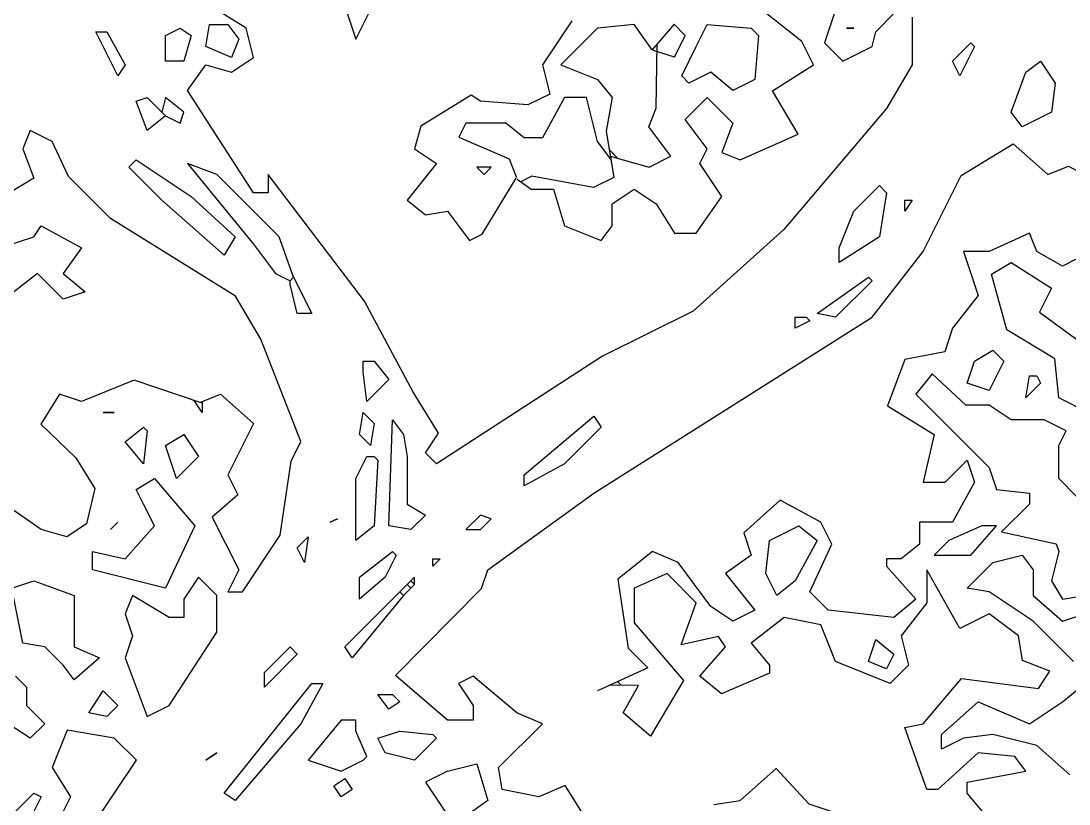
# Model space of a CAD drawing. Header units: millimetres. Extents: x 1211.91 to 1219.54, y 1029.16 to 1038.08.
# Drawn here: x 1215.802 to 1216.558, y 1035.354 to 1035.919 of the extents above; entities that cross this region are included whole.
import ezdxf

# ---------------------------------------------------------------- set-up
doc = ezdxf.new("R2010")
doc.units = ezdxf.units.MM
doc.header["$MEASUREMENT"] = 0
for name, color, linetype in [('Hojas01', 94, 'CONTINUOUS'), ('Hojas02', 62, 'CONTINUOUS'), ('Tronco', 34, 'CONTINUOUS')]:
    doc.layers.add(name, color=color, linetype=linetype)

msp = doc.modelspace()

# ---------------------------------------------------------------- linework, layer by layer
at = {"layer": 'Hojas01', "linetype": 'Continuous'}
for p, q in [((1216.36515, 1035.90391), (1216.31143, 1035.94668)), ((1215.9644, 1035.91354), (1215.92216, 1035.93994)), ((1216.03568, 1035.92938), (1216.0436, 1035.90562)), ((1216.0436, 1035.90562), (1216.0568, 1035.93202)), ((1216.38944, 1035.92674), (1216.38152, 1035.90298)), ((1216.41848, 1035.9109), (1216.43168, 1035.9241)), ((1215.96968, 1035.89242), (1215.9644, 1035.91354)), ((1216.19936, 1035.91882), (1216.17824, 1035.88714)), ((1216.21784, 1035.91354), (1216.19144, 1035.88714)), ((1216.24424, 1035.91618), (1216.21784, 1035.91354)), ((1216.25718, 1035.89797), (1216.24424, 1035.91618)), ((1216.27315, 1035.91632), (1216.25705, 1035.8977)), ((1216.2812, 1035.90826), (1216.27315, 1035.91632)), ((1216.27341, 1035.89256), (1216.2812, 1035.90826)), ((1216.41584, 1035.90034), (1216.41848, 1035.9109)), ((1216.27341, 1035.89256), (1216.25757, 1035.89757)), ((1216.26021, 1035.85573), (1216.26087, 1035.90219)), ((1216.3736, 1035.88714), (1216.36515, 1035.90391)), ((1216.38152, 1035.90298), (1216.39472, 1035.88978)), ((1216.39472, 1035.88978), (1216.41584, 1035.90034)), ((1215.95384, 1035.88186), (1215.96968, 1035.89242)), ((1215.92216, 1035.86866), (1215.93536, 1035.88714)), ((1215.93536, 1035.88714), (1215.95384, 1035.88186)), ((1216.17824, 1035.88714), (1216.18352, 1035.86602)), ((1216.19144, 1035.88714), (1216.21784, 1035.87658)), ((1216.34417, 1035.8684), (1216.3736, 1035.88714)), ((1216.21784, 1035.87658), (1216.2284, 1035.86338)), ((1216.36265, 1035.83712), (1216.34417, 1035.8684)), ((1216.12676, 1035.8651), (1216.09046, 1035.84279)), ((1216.13336, 1035.86074), (1216.12676, 1035.8651)), ((1216.16768, 1035.8581), (1216.13336, 1035.86074)), ((1216.18352, 1035.86602), (1216.16768, 1035.8581)), ((1216.19408, 1035.86338), (1216.17824, 1035.83434)), ((1216.20992, 1035.86338), (1216.19408, 1035.86338)), ((1216.21784, 1035.8317), (1216.20992, 1035.86338)), ((1216.2284, 1035.86338), (1216.22405, 1035.83923)), ((1216.2812, 1035.84754), (1216.29704, 1035.86338)), ((1216.29704, 1035.86338), (1216.31552, 1035.8449)), ((1216.2548, 1035.84226), (1216.26021, 1035.85573)), ((1216.1228, 1035.8449), (1216.11792, 1035.835)), ((1216.15184, 1035.8449), (1216.1228, 1035.8449)), ((1216.16504, 1035.83434), (1216.15184, 1035.8449)), ((1216.29704, 1035.82642), (1216.2812, 1035.84754)), ((1216.31552, 1035.8449), (1216.3076, 1035.82378)), ((1215.80864, 1035.83962), (1215.80336, 1035.82642)), ((1215.82448, 1035.8317), (1215.80864, 1035.83962)), ((1216.09046, 1035.84279), (1216.08584, 1035.82642)), ((1216.22405, 1035.83923), (1216.22959, 1035.80583)), ((1216.27064, 1035.82114), (1216.2548, 1035.84226)), ((1216.32067, 1035.8185), (1216.36265, 1035.83712)), ((1216.11792, 1035.835), (1216.15422, 1035.8193)), ((1216.17824, 1035.83434), (1216.16504, 1035.83434)), ((1216.22735, 1035.81903), (1216.21784, 1035.8317)), ((1216.51761, 1035.83012), (1216.54256, 1035.80794)), ((1215.80336, 1035.82642), (1215.81128, 1035.8053)), ((1216.08584, 1035.82642), (1216.10168, 1035.81586)), ((1216.23263, 1035.81956), (1216.22616, 1035.82603)), ((1216.29176, 1035.81586), (1216.29704, 1035.82642)), ((1216.3076, 1035.82378), (1216.32067, 1035.8185)), ((1216.10168, 1035.81586), (1216.08056, 1035.78946)), ((1216.15422, 1035.8193), (1216.1595, 1035.80583)), ((1216.22708, 1035.82114), (1216.25507, 1035.81336)), ((1216.25507, 1035.81336), (1216.27064, 1035.82114)), ((1216.3076, 1035.7921), (1216.29176, 1035.81586)), ((1216.17059, 1035.80676), (1216.16267, 1035.8028)), ((1216.21507, 1035.79857), (1216.17059, 1035.80676)), ((1216.54256, 1035.80794), (1216.55748, 1035.81388)), ((1216.55748, 1035.81388), (1216.58243, 1035.80082)), ((1215.81128, 1035.8053), (1215.74528, 1035.7657)), ((1216.13468, 1035.76504), (1216.15923, 1035.8053)), ((1216.16003, 1035.80464), (1216.17006, 1035.79738)), ((1216.22959, 1035.80583), (1216.21507, 1035.79857)), ((1216.17006, 1035.79738), (1216.18616, 1035.79738)), ((1216.18616, 1035.79738), (1216.19408, 1035.77098)), ((1216.2284, 1035.78682), (1216.24424, 1035.79738)), ((1216.24424, 1035.79738), (1216.26008, 1035.78682)), ((1216.28912, 1035.7657), (1216.3076, 1035.7921)), ((1216.08056, 1035.78946), (1216.09376, 1035.7789)), ((1216.2284, 1035.77098), (1216.2284, 1035.78682)), ((1216.26008, 1035.78682), (1216.27328, 1035.7657)), ((1216.09376, 1035.7789), (1216.1096, 1035.78154)), ((1216.1096, 1035.78154), (1216.12544, 1035.76042)), ((1215.81128, 1035.76306), (1215.81656, 1035.77098)), ((1215.81656, 1035.77098), (1215.8456, 1035.75514)), ((1216.19408, 1035.77098), (1216.22048, 1035.76042)), ((1216.22048, 1035.76042), (1216.2284, 1035.77098)), ((1215.78858, 1035.75554), (1215.81128, 1035.76306)), ((1216.12544, 1035.76042), (1216.13468, 1035.76504)), ((1216.27328, 1035.7657), (1216.28912, 1035.7657)), ((1216.52936, 1035.7657), (1216.50032, 1035.7525)), ((1216.53464, 1035.7525), (1216.52936, 1035.7657)), ((1215.8456, 1035.75514), (1215.8324, 1035.73666)), ((1216.50032, 1035.7525), (1216.48184, 1035.7525)), ((1216.48184, 1035.7525), (1216.4924, 1035.72082)), ((1216.55312, 1035.74194), (1216.53464, 1035.7525)), ((1216.56368, 1035.74722), (1216.55312, 1035.74194)), ((1216.50191, 1035.736), (1216.51616, 1035.74458)), ((1216.51616, 1035.74458), (1216.5452, 1035.7261)), ((1215.81392, 1035.73666), (1215.79016, 1035.71818)), ((1215.8324, 1035.71818), (1215.81392, 1035.73666)), ((1215.8324, 1035.73666), (1215.84824, 1035.72346)), ((1216.51313, 1035.69588), (1216.50191, 1035.736)), ((1215.84824, 1035.72346), (1215.8324, 1035.71818)), ((1216.5452, 1035.7261), (1216.53662, 1035.70881)), ((1216.4924, 1035.72082), (1216.47392, 1035.69706)), ((1216.53662, 1035.70881), (1216.58573, 1035.67278)), ((1216.47392, 1035.69706), (1216.46825, 1035.68017)), ((1216.54771, 1035.67515), (1216.51313, 1035.69588)), ((1216.46825, 1035.68017), (1216.43947, 1035.67462)), ((1216.43947, 1035.67462), (1216.42706, 1035.64123)), ((1216.55048, 1035.6469), (1216.54771, 1035.67515)), ((1216.45927, 1035.6642), (1216.44752, 1035.64954)), ((1216.48343, 1035.64162), (1216.45927, 1035.6642)), ((1215.88375, 1035.65958), (1215.8456, 1035.64426)), ((1215.93272, 1035.64308), (1215.88375, 1035.65958)), ((1215.82976, 1035.64954), (1215.8163, 1035.62803)), ((1215.8456, 1035.64426), (1215.82976, 1035.64954)), ((1215.93101, 1035.6436), (1215.94592, 1035.64954)), ((1215.94592, 1035.64954), (1215.96968, 1035.62842)), ((1216.44752, 1035.64954), (1216.50032, 1035.59674)), ((1215.93272, 1035.63634), (1215.92705, 1035.64492)), ((1215.93272, 1035.64426), (1215.93272, 1035.63634)), ((1216.42706, 1035.64123), (1216.46072, 1035.6205)), ((1216.50032, 1035.64162), (1216.48343, 1035.64162)), ((1216.51616, 1035.63106), (1216.50032, 1035.64162)), ((1216.5716, 1035.63634), (1216.55048, 1035.6469)), ((1215.8163, 1035.62803), (1215.84151, 1035.60361)), ((1215.96968, 1035.62842), (1215.9512, 1035.59146)), ((1216.53992, 1035.63106), (1216.51616, 1035.63106)), ((1216.55576, 1035.62314), (1216.53992, 1035.63106)), ((1216.46072, 1035.6205), (1216.4528, 1035.58618)), ((1216.55048, 1035.61258), (1216.55576, 1035.62314)), ((1216.55048, 1035.58882), (1216.55048, 1035.61258)), ((1215.84151, 1035.60361), (1215.85537, 1035.58156)), ((1216.46864, 1035.58618), (1216.48448, 1035.60202)), ((1216.48448, 1035.60202), (1216.48976, 1035.58618)), ((1216.50032, 1035.59674), (1216.5056, 1035.5809)), ((1215.9512, 1035.59146), (1215.95846, 1035.57708)), ((1216.56368, 1035.57562), (1216.55048, 1035.58882)), ((1215.85537, 1035.58156), (1215.8493, 1035.55609)), ((1216.4528, 1035.58618), (1216.46864, 1035.58618)), ((1216.48976, 1035.58618), (1216.47392, 1035.55714)), ((1216.5056, 1035.5809), (1216.52936, 1035.57826)), ((1215.81656, 1035.55186), (1215.78171, 1035.57602)), ((1215.95846, 1035.57708), (1215.93998, 1035.56097)), ((1216.34971, 1035.57312), (1216.32331, 1035.54962)), ((1216.37888, 1035.55714), (1216.34971, 1035.57312)), ((1216.52936, 1035.57826), (1216.52936, 1035.57034)), ((1216.52936, 1035.57034), (1216.5093, 1035.55028)), ((1215.93998, 1035.56097), (1215.95912, 1035.52282)), ((1216.3868, 1035.5413), (1216.37888, 1035.55714)), ((1216.47392, 1035.55714), (1216.45016, 1035.55714)), ((1216.45016, 1035.55714), (1216.45016, 1035.5413)), ((1215.83504, 1035.54658), (1215.81656, 1035.55186)), ((1215.8493, 1035.55609), (1215.83504, 1035.54658)), ((1216.32331, 1035.54962), (1216.32872, 1035.53338)), ((1216.5093, 1035.55028), (1216.54863, 1035.5417)), ((1216.25744, 1035.53602), (1216.23249, 1035.51609)), ((1216.27592, 1035.5281), (1216.25744, 1035.53602)), ((1216.37096, 1035.50698), (1216.3868, 1035.5413)), ((1216.45016, 1035.5413), (1216.43696, 1035.53074)), ((1216.55048, 1035.53602), (1216.5452, 1035.5149)), ((1216.54863, 1035.5417), (1216.55048, 1035.53602)), ((1216.29968, 1035.49642), (1216.27592, 1035.5281)), ((1216.32872, 1035.53338), (1216.31024, 1035.52018)), ((1216.43696, 1035.53074), (1216.4264, 1035.53074)), ((1216.4264, 1035.53074), (1216.4264, 1035.52546)), ((1215.95912, 1035.52282), (1215.9512, 1035.50698)), ((1216.268, 1035.52018), (1216.24424, 1035.50962)), ((1216.28912, 1035.49906), (1216.268, 1035.52018)), ((1216.31024, 1035.52018), (1216.33136, 1035.49378)), ((1216.4264, 1035.52546), (1216.44752, 1035.5017)), ((1216.4792, 1035.48058), (1216.45544, 1035.52282)), ((1216.45544, 1035.52282), (1216.45544, 1035.49906)), ((1216.23249, 1035.51609), (1216.24002, 1035.46633)), ((1216.5452, 1035.5149), (1216.55312, 1035.5017)), ((1216.24424, 1035.50962), (1216.24424, 1035.48468)), ((1216.38416, 1035.49378), (1216.37096, 1035.50698)), ((1216.55312, 1035.5017), (1216.57068, 1035.50461)), ((1216.27817, 1035.46884), (1216.28912, 1035.49906)), ((1216.44752, 1035.5017), (1216.43168, 1035.4885)), ((1216.45544, 1035.49906), (1216.43696, 1035.4753)), ((1216.31552, 1035.48586), (1216.29968, 1035.49642)), ((1216.33136, 1035.49378), (1216.31552, 1035.48586)), ((1216.43168, 1035.4885), (1216.38416, 1035.49378)), ((1216.50032, 1035.49114), (1216.4792, 1035.48058)), ((1216.52144, 1035.4753), (1216.50032, 1035.49114)), ((1216.24424, 1035.48468), (1216.27988, 1035.4431)), ((1216.35248, 1035.4885), (1216.32872, 1035.47002)), ((1216.37888, 1035.48322), (1216.35248, 1035.4885)), ((1216.38944, 1035.45682), (1216.37888, 1035.48322)), ((1216.30523, 1035.47491), (1216.27817, 1035.46884)), ((1216.31024, 1035.46738), (1216.30523, 1035.47491)), ((1216.43696, 1035.4753), (1216.44224, 1035.45418)), ((1216.52435, 1035.45762), (1216.52144, 1035.4753)), ((1216.24002, 1035.46633), (1216.25414, 1035.4522)), ((1216.29176, 1035.44626), (1216.31024, 1035.46738)), ((1216.32872, 1035.47002), (1216.34192, 1035.45418)), ((1216.25414, 1035.4522), (1216.21784, 1035.4357)), ((1216.34192, 1035.45418), (1216.34192, 1035.44838)), ((1216.42904, 1035.44098), (1216.38944, 1035.45682)), ((1216.44224, 1035.45418), (1216.42904, 1035.44098)), ((1216.54401, 1035.44983), (1216.52435, 1035.45762)), ((1216.10973, 1035.41458), (1216.07225, 1035.44679)), ((1216.12808, 1035.44626), (1216.11752, 1035.44098)), ((1216.15976, 1035.41986), (1216.12808, 1035.44626)), ((1216.30721, 1035.43346), (1216.29176, 1035.44626)), ((1216.34192, 1035.44838), (1216.30721, 1035.43346)), ((1216.4528, 1035.41194), (1216.48026, 1035.44442)), ((1216.48026, 1035.44442), (1216.53583, 1035.43742)), ((1216.53583, 1035.43742), (1216.54401, 1035.44983)), ((1216.11752, 1035.44098), (1216.12808, 1035.42514)), ((1216.24754, 1035.43953), (1216.22708, 1035.43966)), ((1216.235, 1035.43966), (1216.23249, 1035.44217)), ((1216.23632, 1035.41986), (1216.24754, 1035.43953)), ((1216.27988, 1035.4431), (1216.25612, 1035.40284)), ((1216.12808, 1035.42514), (1216.12808, 1035.41458)), ((1216.12808, 1035.41458), (1216.10973, 1035.41458)), ((1216.17824, 1035.41194), (1216.15976, 1035.41986)), ((1216.25612, 1035.40284), (1216.23632, 1035.41986)), ((1215.83531, 1035.40719), (1215.82448, 1035.38026)), ((1215.86923, 1035.40152), (1215.83531, 1035.40719)), ((1216.14656, 1035.38026), (1216.17824, 1035.41194)), ((1216.4396, 1035.4093), (1216.4528, 1035.41194)), ((1216.45544, 1035.36442), (1216.4396, 1035.4093)), ((1215.88533, 1035.38554), (1215.86923, 1035.40152)), ((1216.4924, 1035.39082), (1216.46336, 1035.36442)), ((1216.5188, 1035.38818), (1216.4924, 1035.39082)), ((1216.52672, 1035.37762), (1216.5188, 1035.38818)), ((1215.82448, 1035.38026), (1215.83768, 1035.35914)), ((1216.1492, 1035.36442), (1216.14656, 1035.38026)), ((1216.3208, 1035.3565), (1216.34667, 1035.37974)), ((1216.34667, 1035.37974), (1216.37017, 1035.35413)), ((1216.48448, 1035.3697), (1216.52672, 1035.37762)), ((1216.48448, 1035.36178), (1216.48448, 1035.3697)), ((1216.1756, 1035.35914), (1216.1492, 1035.36442)), ((1216.19461, 1035.36733), (1216.1756, 1035.35914)), ((1216.20834, 1035.34542), (1216.19461, 1035.36733)), ((1216.46336, 1035.36442), (1216.45544, 1035.36442)), ((1216.49768, 1035.34594), (1216.48448, 1035.36178)), ((1215.83768, 1035.35914), (1215.82712, 1035.33802)), ((1216.30179, 1035.35373), (1216.3208, 1035.3565)), ((1216.37017, 1035.35413), (1216.39472, 1035.34594))]:
    msp.add_line(p, q, dxfattribs=at)
at = {"layer": 'Hojas02', "linetype": 'Continuous'}
for p, q in [((1215.90632, 1035.90826), (1215.91688, 1035.91354)), ((1215.91688, 1035.91354), (1215.9248, 1035.90826)), ((1215.93536, 1035.90034), (1215.938, 1035.91618)), ((1215.938, 1035.91618), (1215.9512, 1035.91618)), ((1215.9512, 1035.91618), (1215.95912, 1035.90562)), ((1216.28912, 1035.90034), (1216.29704, 1035.91618)), ((1216.29704, 1035.91618), (1216.32872, 1035.91354)), ((1216.32872, 1035.91354), (1216.334, 1035.90826)), ((1216.40264, 1035.91354), (1216.39736, 1035.91354)), ((1216.39736, 1035.91354), (1216.40264, 1035.91354)), ((1215.872, 1035.87922), (1215.85616, 1035.9109)), ((1215.85616, 1035.9109), (1215.86408, 1035.9109)), ((1215.86408, 1035.9109), (1215.87728, 1035.88714)), ((1215.90632, 1035.88978), (1215.90632, 1035.90826)), ((1215.9248, 1035.90826), (1215.91952, 1035.88978)), ((1215.95912, 1035.90562), (1215.95384, 1035.89242)), ((1216.334, 1035.90826), (1216.33136, 1035.87658)), ((1215.95384, 1035.89242), (1215.93536, 1035.90034)), ((1216.27856, 1035.87922), (1216.28912, 1035.90034)), ((1216.47392, 1035.88978), (1216.48712, 1035.90298)), ((1216.48976, 1035.90034), (1216.4792, 1035.87922)), ((1216.48712, 1035.90298), (1216.48976, 1035.90034)), ((1215.91952, 1035.88978), (1215.90632, 1035.88978)), ((1216.4792, 1035.87922), (1216.47392, 1035.88978)), ((1216.52672, 1035.88186), (1216.53728, 1035.88978)), ((1216.53728, 1035.88978), (1216.54784, 1035.87394)), ((1215.87728, 1035.88714), (1215.872, 1035.87922)), ((1216.28384, 1035.87394), (1216.27856, 1035.87922)), ((1216.29968, 1035.88186), (1216.28384, 1035.87394)), ((1216.31552, 1035.86866), (1216.29968, 1035.88186)), ((1216.33136, 1035.87658), (1216.31552, 1035.86866)), ((1216.51616, 1035.85282), (1216.52672, 1035.88186)), ((1216.54784, 1035.87394), (1216.5452, 1035.85282)), ((1216.52408, 1035.84226), (1216.51616, 1035.85282)), ((1216.5452, 1035.85282), (1216.52408, 1035.84226)), ((1216.14128, 1035.81322), (1216.13072, 1035.81322)), ((1216.13072, 1035.81322), (1216.136, 1035.80794)), ((1216.136, 1035.80794), (1216.14128, 1035.81322)), ((1216.48976, 1035.6733), (1216.50296, 1035.68122)), ((1216.50296, 1035.68122), (1216.51088, 1035.6733)), ((1216.48448, 1035.65746), (1216.48976, 1035.6733)), ((1216.51088, 1035.6733), (1216.50032, 1035.65218)), ((1216.52672, 1035.6469), (1216.52936, 1035.66274)), ((1216.52936, 1035.66274), (1216.53464, 1035.66274)), ((1216.53464, 1035.66274), (1216.53728, 1035.65746)), ((1216.50032, 1035.65218), (1216.48448, 1035.65746)), ((1216.53728, 1035.65746), (1216.52672, 1035.6469)), ((1215.86936, 1035.63634), (1215.86144, 1035.63634)), ((1215.86144, 1035.63634), (1215.86936, 1035.63634)), ((1215.87728, 1035.61522), (1215.89048, 1035.62578)), ((1215.89048, 1035.62578), (1215.89312, 1035.62314)), ((1215.89312, 1035.62314), (1215.89048, 1035.59938)), ((1215.90632, 1035.61258), (1215.91952, 1035.6205)), ((1215.91952, 1035.6205), (1215.93008, 1035.60466)), ((1215.89048, 1035.59938), (1215.87728, 1035.61522)), ((1215.91424, 1035.58882), (1215.90632, 1035.61258)), ((1215.93008, 1035.60466), (1215.91424, 1035.58882)), ((1215.8852, 1035.5809), (1215.8984, 1035.58882)), ((1215.8984, 1035.58882), (1215.92744, 1035.5545)), ((1215.89048, 1035.57034), (1215.8852, 1035.5809)), ((1215.8984, 1035.5545), (1215.89048, 1035.57034)), ((1215.872, 1035.55714), (1215.86672, 1035.55186)), ((1215.86672, 1035.55186), (1215.872, 1035.55714)), ((1215.87728, 1035.53074), (1215.8984, 1035.5545)), ((1215.92744, 1035.5545), (1215.90632, 1035.50962)), ((1216.34192, 1035.54394), (1216.36304, 1035.5545)), ((1216.36304, 1035.5545), (1216.37624, 1035.54394)), ((1216.49504, 1035.5545), (1216.47128, 1035.54394)), ((1216.48712, 1035.53338), (1216.5056, 1035.5545)), ((1216.5056, 1035.5545), (1216.49504, 1035.5545)), ((1216.33928, 1035.52018), (1216.34192, 1035.54394)), ((1216.37624, 1035.54394), (1216.3604, 1035.5149)), ((1216.47128, 1035.54394), (1216.46072, 1035.53338)), ((1215.85352, 1035.52282), (1215.85352, 1035.53602)), ((1215.85352, 1035.53602), (1215.87728, 1035.53074)), ((1216.46072, 1035.53338), (1216.48712, 1035.53338)), ((1216.48448, 1035.50962), (1216.50296, 1035.5281)), ((1216.50296, 1035.5281), (1216.52408, 1035.53338)), ((1216.52408, 1035.53338), (1216.532, 1035.52282)), ((1215.90632, 1035.50962), (1215.85352, 1035.52282)), ((1216.3472, 1035.50434), (1216.33928, 1035.52018)), ((1216.532, 1035.52282), (1216.532, 1035.50434)), ((1215.79544, 1035.50962), (1215.81128, 1035.5149)), ((1215.81128, 1035.5149), (1215.84032, 1035.50434)), ((1215.93008, 1035.51754), (1215.91952, 1035.5017)), ((1215.94328, 1035.50434), (1215.93008, 1035.51754)), ((1216.3604, 1035.5149), (1216.3472, 1035.50434)), ((1215.80336, 1035.47002), (1215.79544, 1035.50962)), ((1215.84032, 1035.50434), (1215.84032, 1035.46738)), ((1215.88256, 1035.50434), (1215.87728, 1035.49114)), ((1215.90896, 1035.4885), (1215.88256, 1035.50434)), ((1215.94328, 1035.47794), (1215.94328, 1035.50434)), ((1216.50032, 1035.50698), (1216.48448, 1035.50962)), ((1216.532, 1035.48586), (1216.50032, 1035.50698)), ((1216.532, 1035.50434), (1216.55312, 1035.48586)), ((1215.91952, 1035.5017), (1215.91952, 1035.4885)), ((1215.87728, 1035.49114), (1215.88256, 1035.4753)), ((1216.55312, 1035.48586), (1216.57688, 1035.49378)), ((1215.91952, 1035.4885), (1215.90896, 1035.4885)), ((1216.56104, 1035.45682), (1216.532, 1035.48586)), ((1215.88256, 1035.4753), (1215.87728, 1035.45946)), ((1215.90896, 1035.42514), (1215.94328, 1035.47794)), ((1215.8192, 1035.46738), (1215.80336, 1035.47002)), ((1215.8324, 1035.45418), (1215.8192, 1035.46738)), ((1215.84032, 1035.46738), (1215.8588, 1035.45946)), ((1216.4132, 1035.45682), (1216.41848, 1035.47266)), ((1216.41848, 1035.47266), (1216.43168, 1035.4621)), ((1215.8588, 1035.45946), (1215.84032, 1035.44362)), ((1215.87728, 1035.45946), (1215.89312, 1035.41722)), ((1216.43168, 1035.4621), (1216.4264, 1035.45154)), ((1215.84032, 1035.44362), (1215.8324, 1035.45418)), ((1216.4264, 1035.45154), (1216.4132, 1035.45682)), ((1215.79808, 1035.44626), (1215.806, 1035.43834)), ((1215.806, 1035.43834), (1215.806, 1035.42514)), ((1216.55312, 1035.42778), (1216.56632, 1035.43834)), ((1215.85088, 1035.41986), (1215.86144, 1035.4357)), ((1215.86144, 1035.4357), (1215.872, 1035.42514)), ((1216.06736, 1035.4225), (1216.05944, 1035.43306)), ((1216.05944, 1035.43306), (1216.07, 1035.43306)), ((1216.07, 1035.43306), (1216.07528, 1035.42778)), ((1215.806, 1035.42514), (1215.8192, 1035.41194)), ((1215.872, 1035.42514), (1215.86408, 1035.41722)), ((1215.89312, 1035.41722), (1215.90896, 1035.42514)), ((1216.07528, 1035.42778), (1216.06736, 1035.4225)), ((1216.466, 1035.40402), (1216.4924, 1035.42778)), ((1216.4924, 1035.42778), (1216.52936, 1035.41194)), ((1216.52936, 1035.41194), (1216.55312, 1035.42778)), ((1215.86408, 1035.41722), (1215.85088, 1035.41986)), ((1216.03304, 1035.41458), (1216.00928, 1035.38554)), ((1216.0436, 1035.41458), (1216.03304, 1035.41458)), ((1216.0436, 1035.40666), (1216.0436, 1035.41458)), ((1215.80864, 1035.40138), (1215.7928, 1035.41194)), ((1215.8192, 1035.41194), (1215.80864, 1035.40138)), ((1216.05152, 1035.38818), (1216.0436, 1035.40666)), ((1216.05944, 1035.40138), (1216.07528, 1035.40666)), ((1216.07528, 1035.40666), (1216.09904, 1035.40402)), ((1216.06472, 1035.39082), (1216.05944, 1035.40138)), ((1216.10168, 1035.40138), (1216.08584, 1035.38554)), ((1216.09904, 1035.40402), (1216.10168, 1035.40138)), ((1216.466, 1035.39346), (1216.466, 1035.40402)), ((1216.48184, 1035.40138), (1216.466, 1035.39346)), ((1216.50296, 1035.40402), (1216.48184, 1035.40138)), ((1216.53464, 1035.3961), (1216.50296, 1035.40402)), ((1216.08584, 1035.38554), (1216.06472, 1035.39082)), ((1216.5584, 1035.37498), (1216.53464, 1035.3961)), ((1216.00928, 1035.38554), (1216.03304, 1035.37762)), ((1216.03304, 1035.37762), (1216.04888, 1035.38554)), ((1216.04888, 1035.38554), (1216.05152, 1035.38818)), ((1216.1096, 1035.37762), (1216.09376, 1035.3697)), ((1216.1096, 1035.37762), (1216.13072, 1035.3829)), ((1216.13072, 1035.3829), (1216.13864, 1035.3565)), ((1216.02776, 1035.36706), (1216.03568, 1035.37234)), ((1216.03568, 1035.37234), (1216.04096, 1035.36442)), ((1216.09376, 1035.3697), (1216.1096, 1035.34594)), ((1215.79808, 1035.34858), (1215.81128, 1035.36178)), ((1215.81128, 1035.36178), (1215.81656, 1035.35914)), ((1216.03304, 1035.35914), (1216.02776, 1035.36706)), ((1216.04096, 1035.36442), (1216.03304, 1035.35914)), ((1215.81656, 1035.35914), (1215.80864, 1035.3433)), ((1216.13864, 1035.3565), (1216.12016, 1035.3433))]:
    msp.add_line(p, q, dxfattribs=at)
at = {"layer": 'Tronco', "linetype": 'Continuous'}
for p, q in [((1216.44488, 1035.92146), (1216.44488, 1035.88714)), ((1216.44488, 1035.88714), (1216.4264, 1035.85546)), ((1215.96968, 1035.79474), (1215.92216, 1035.86866)), ((1215.8852, 1035.86074), (1215.89312, 1035.86338)), ((1215.89312, 1035.83962), (1215.8852, 1035.86074)), ((1215.89312, 1035.86338), (1215.90368, 1035.85282)), ((1215.90632, 1035.86338), (1215.90368, 1035.85282)), ((1215.91952, 1035.85282), (1215.90632, 1035.86338)), ((1215.90632, 1035.85018), (1215.90368, 1035.85282)), ((1215.91688, 1035.8449), (1215.91952, 1035.85282)), ((1216.4264, 1035.85546), (1216.35222, 1035.76834)), ((1215.90632, 1035.85018), (1215.89312, 1035.83962)), ((1215.90632, 1035.85018), (1215.91688, 1035.8449)), ((1215.83636, 1035.80662), (1215.82448, 1035.8317)), ((1216.48013, 1035.80728), (1216.51761, 1035.83012)), ((1215.87992, 1035.81322), (1215.8852, 1035.8185)), ((1215.8852, 1035.8185), (1215.9248, 1035.7921)), ((1215.94328, 1035.80794), (1215.92216, 1035.81586)), ((1215.92216, 1035.81586), (1215.96968, 1035.75778)), ((1215.86672, 1035.77613), (1215.83636, 1035.80662)), ((1215.90368, 1035.78946), (1215.87992, 1035.81322)), ((1215.98816, 1035.76306), (1215.94328, 1035.80794)), ((1216.04981, 1035.7166), (1215.98024, 1035.80794)), ((1215.98024, 1035.80794), (1215.98024, 1035.79474)), ((1216.4528, 1035.7525), (1216.48013, 1035.80728)), ((1216.40264, 1035.78154), (1216.42112, 1035.80002)), ((1216.42112, 1035.80002), (1216.4264, 1035.79474)), ((1215.9248, 1035.7921), (1215.95648, 1035.76306)), ((1215.98024, 1035.79474), (1215.96968, 1035.79474)), ((1216.4264, 1035.79474), (1216.42112, 1035.76306)), ((1215.94856, 1035.74986), (1215.90368, 1035.78946)), ((1216.44488, 1035.78946), (1216.4396, 1035.78154)), ((1216.4396, 1035.78154), (1216.4396, 1035.78946)), ((1216.4396, 1035.78946), (1216.44488, 1035.78946)), ((1215.95675, 1035.7203), (1215.86672, 1035.77613)), ((1216.39208, 1035.75514), (1216.40264, 1035.78154)), ((1215.95648, 1035.76306), (1215.94856, 1035.74986)), ((1215.99872, 1035.73402), (1215.98816, 1035.76306)), ((1216.35222, 1035.76834), (1216.28688, 1035.70934)), ((1216.42112, 1035.76306), (1216.39208, 1035.74458)), ((1215.96968, 1035.75778), (1215.98552, 1035.73666)), ((1216.39208, 1035.74458), (1216.39208, 1035.75514)), ((1216.41584, 1035.70498), (1216.4528, 1035.7525)), ((1215.98552, 1035.73666), (1215.99608, 1035.73138)), ((1215.99872, 1035.73402), (1215.99608, 1035.73138)), ((1215.99608, 1035.72874), (1215.99608, 1035.73138)), ((1215.99872, 1035.73402), (1216.01192, 1035.70762)), ((1216.37624, 1035.70762), (1216.4132, 1035.73402)), ((1216.41584, 1035.73138), (1216.38944, 1035.70498)), ((1216.4132, 1035.73402), (1216.41584, 1035.73138)), ((1216.00136, 1035.70762), (1215.99608, 1035.72874)), ((1215.97509, 1035.68914), (1215.95675, 1035.7203)), ((1216.08465, 1035.65152), (1216.04981, 1035.7166)), ((1216.28688, 1035.70934), (1216.22141, 1035.67687)), ((1216.01192, 1035.70762), (1216.00136, 1035.70762)), ((1216.2152, 1035.57826), (1216.41584, 1035.70498)), ((1216.3604, 1035.69706), (1216.3604, 1035.70498)), ((1216.3604, 1035.70498), (1216.36832, 1035.70498)), ((1216.37096, 1035.70234), (1216.3604, 1035.69706)), ((1216.36832, 1035.70498), (1216.37096, 1035.70234)), ((1216.38944, 1035.70498), (1216.37624, 1035.70762)), ((1216.004, 1035.61536), (1215.97509, 1035.68914)), ((1216.04888, 1035.66538), (1216.04888, 1035.6733)), ((1216.04888, 1035.6733), (1216.0568, 1035.6733)), ((1216.0568, 1035.6733), (1216.06736, 1035.6601)), ((1216.22141, 1035.67687), (1216.10168, 1035.59938)), ((1216.05152, 1035.64426), (1216.04888, 1035.66538)), ((1216.06736, 1035.6601), (1216.05152, 1035.64426)), ((1216.10327, 1035.62143), (1216.08465, 1035.65152)), ((1216.04624, 1035.6205), (1216.04888, 1035.63634)), ((1216.04888, 1035.63634), (1216.0568, 1035.62842)), ((1216.16504, 1035.59146), (1216.2152, 1035.6337)), ((1216.2152, 1035.6337), (1216.22048, 1035.62578)), ((1216.0568, 1035.62842), (1216.05416, 1035.61258)), ((1216.06736, 1035.5545), (1216.07, 1035.63106)), ((1216.07, 1035.63106), (1216.07792, 1035.6205)), ((1216.22048, 1035.62578), (1216.19408, 1035.59938)), ((1216.05416, 1035.61258), (1216.04624, 1035.6205)), ((1216.07792, 1035.6205), (1216.08056, 1035.60466)), ((1216.09376, 1035.6073), (1216.10327, 1035.62143)), ((1215.99701, 1035.60123), (1216.004, 1035.61536)), ((1216.0436, 1035.58882), (1216.05152, 1035.60466)), ((1216.05152, 1035.60466), (1216.0568, 1035.60466)), ((1216.0568, 1035.60466), (1216.05944, 1035.60202)), ((1216.08056, 1035.60466), (1216.08056, 1035.5809)), ((1216.10168, 1035.59938), (1216.09376, 1035.6073)), ((1215.98895, 1035.5479), (1215.99701, 1035.60123)), ((1216.05944, 1035.60202), (1216.0568, 1035.5545)), ((1216.19408, 1035.59938), (1216.16504, 1035.58354)), ((1216.0436, 1035.54394), (1216.0436, 1035.58882)), ((1216.16504, 1035.58354), (1216.16504, 1035.59146)), ((1216.08056, 1035.5809), (1216.08056, 1035.57034)), ((1216.13864, 1035.52282), (1216.2152, 1035.57826)), ((1216.08056, 1035.57034), (1216.09376, 1035.56242)), ((1216.0304, 1035.55978), (1216.02512, 1035.55714)), ((1216.02512, 1035.55714), (1216.0304, 1035.55978)), ((1216.09376, 1035.56242), (1216.0832, 1035.55186)), ((1216.13336, 1035.56242), (1216.1228, 1035.55186)), ((1216.14128, 1035.55978), (1216.13336, 1035.56242)), ((1216.13336, 1035.55186), (1216.14128, 1035.55978)), ((1216.0568, 1035.5545), (1216.0436, 1035.54394)), ((1216.0832, 1035.55186), (1216.06736, 1035.5545)), ((1216.1228, 1035.55186), (1216.13336, 1035.55186)), ((1215.96176, 1035.50698), (1215.98895, 1035.5479)), ((1216.00136, 1035.53866), (1216.00928, 1035.54658)), ((1216.00928, 1035.54658), (1216.00664, 1035.5281)), ((1216.00664, 1035.5281), (1216.00136, 1035.53866)), ((1216.04624, 1035.51754), (1216.07, 1035.53602)), ((1216.07, 1035.53602), (1216.07264, 1035.53338)), ((1216.07264, 1035.53338), (1216.06472, 1035.51754)), ((1216.10432, 1035.53074), (1216.09904, 1035.52546)), ((1216.09904, 1035.52546), (1216.09904, 1035.53074)), ((1216.09904, 1035.53074), (1216.10432, 1035.53074)), ((1216.13415, 1035.50936), (1216.13864, 1035.52282)), ((1216.06472, 1035.51754), (1216.04624, 1035.5017)), ((1216.04624, 1035.5017), (1216.04624, 1035.51754)), ((1216.08056, 1035.51226), (1216.07528, 1035.50698)), ((1216.0832, 1035.5149), (1216.08056, 1035.51226)), ((1216.0832, 1035.50962), (1216.08056, 1035.51226)), ((1216.08584, 1035.51754), (1216.0832, 1035.5149)), ((1216.08584, 1035.51226), (1216.0832, 1035.5149)), ((1216.08584, 1035.51226), (1216.0832, 1035.50962)), ((1216.08584, 1035.51226), (1216.08584, 1035.51754)), ((1215.9512, 1035.50698), (1215.96176, 1035.50698)), ((1216.03568, 1035.46738), (1216.07528, 1035.50698)), ((1216.07792, 1035.50434), (1216.04096, 1035.45946)), ((1216.07225, 1035.44679), (1216.13415, 1035.50936)), ((1216.07792, 1035.50434), (1216.07528, 1035.50698)), ((1216.0832, 1035.50962), (1216.07792, 1035.50434)), ((1215.9776, 1035.4489), (1215.99608, 1035.46738)), ((1215.99608, 1035.46738), (1216.00136, 1035.4621)), ((1216.04096, 1035.45946), (1216.03568, 1035.46738)), ((1216.00136, 1035.4621), (1215.9776, 1035.43834)), ((1215.9776, 1035.43834), (1215.9776, 1035.4489)), ((1215.94856, 1035.36178), (1216.01192, 1035.44098)), ((1216.01984, 1035.44098), (1216.004, 1035.41194)), ((1216.01192, 1035.44098), (1216.01984, 1035.44098)), ((1216.004, 1035.41194), (1215.95648, 1035.3565)), ((1215.94328, 1035.39082), (1215.93536, 1035.38554)), ((1215.93536, 1035.38554), (1215.94328, 1035.39082)), ((1215.83597, 1035.31215), (1215.88533, 1035.38554)), ((1215.95648, 1035.3565), (1215.94856, 1035.36178))]:
    msp.add_line(p, q, dxfattribs=at)

doc.saveas('drawing.dxf')
